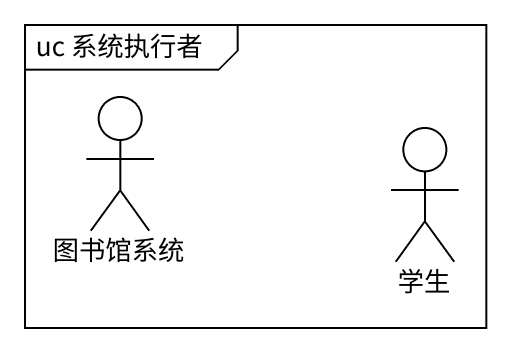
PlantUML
@startuml
mainframe uc 系统执行者
actor 图书馆系统
actor 学生
@enduml
